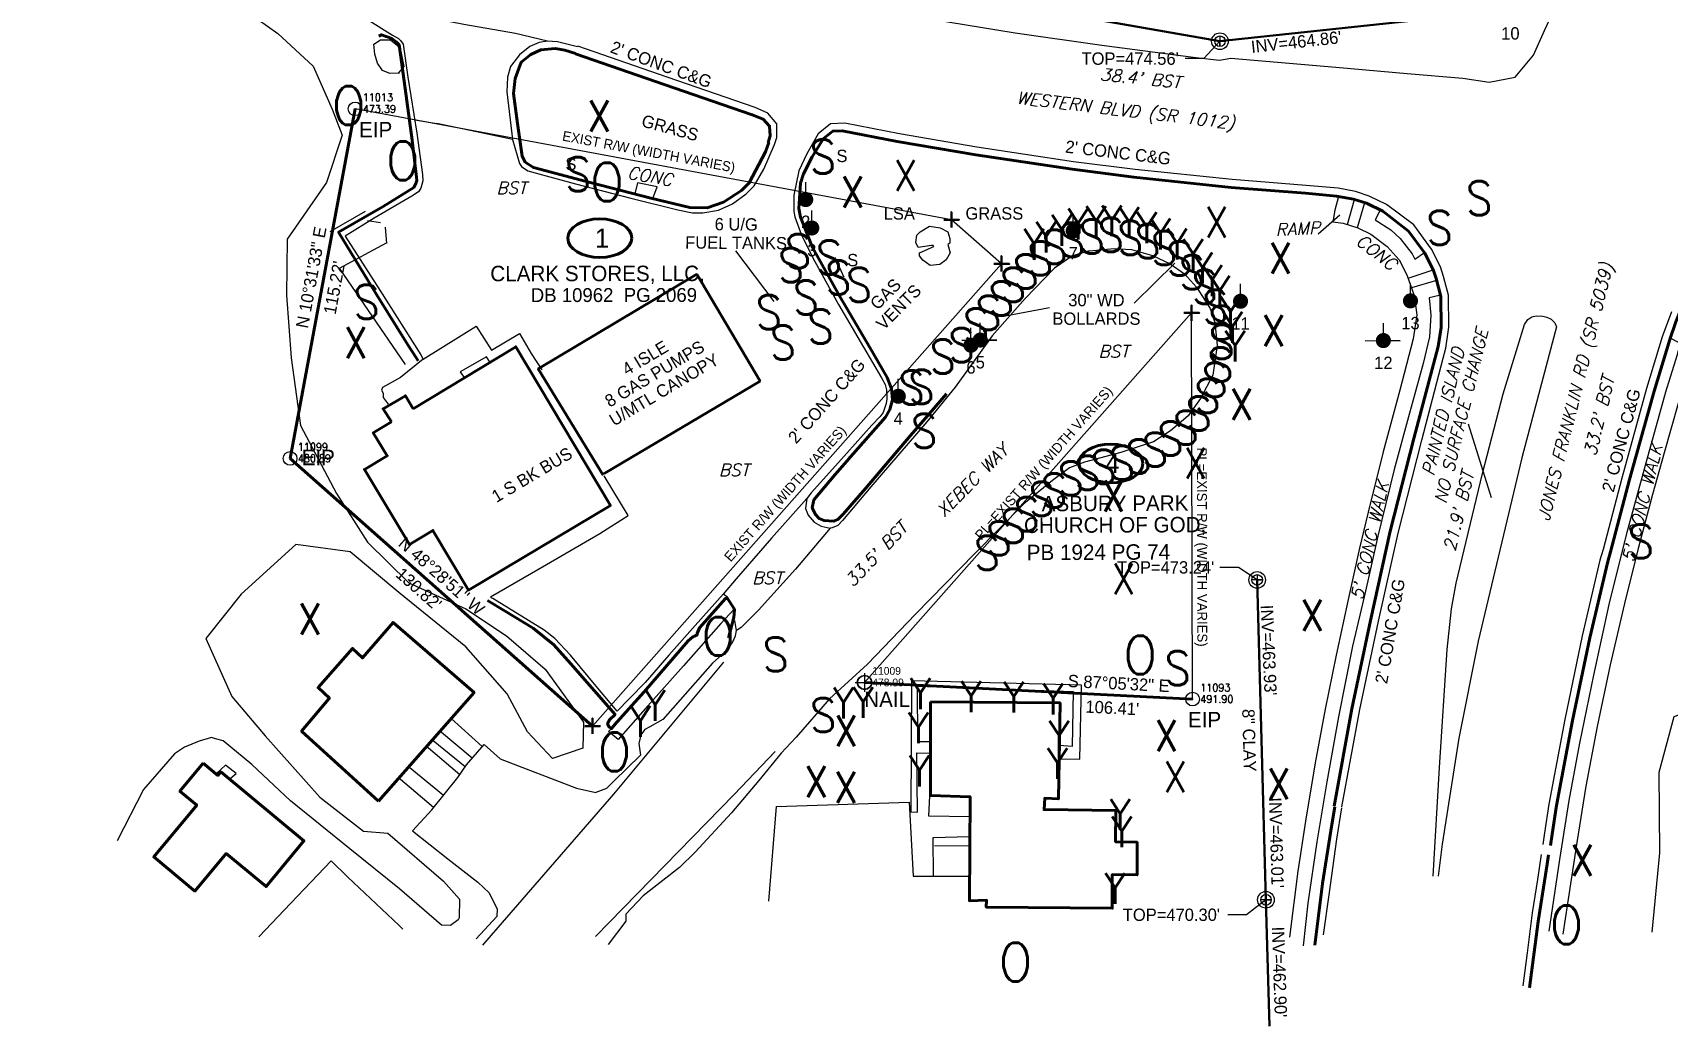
# Model space of a CAD drawing. Extents: x 2081991 to 2084654, y 739892 to 742657.
# Drawn here: x 2082035 to 2082565, y 740525 to 740847 of the extents above; entities that cross this region are included whole.
import ezdxf
from ezdxf.enums import TextEntityAlignment as Align

# ---------------------------------------------------------------- set-up
doc = ezdxf.new("R2010")
doc.units = 0
doc.header["$MEASUREMENT"] = 0
for name, color, linetype, lineweight in [('Cogo Default Point CELL', 7, 'Continuous', 0), ('COGO Default Point Elevation', 7, 'Continuous', 0), ('COGO Default Point Number', 7, 'Continuous', 0), ('Exist Property Corner CELL', 6, 'Continuous', 30), ('Exist Property Deed Book Text', 6, 'Continuous', 40), ('Exist Property Iron Pin CELL', 6, 'Continuous', 13), ('Exist Property Iron Pin Cogo Elevation', 6, 'Continuous', 0), ('Exist Property Iron Pin Cogo Number', 6, 'Continuous', 0), ('Exist Property Iron Pin Text', 6, 'Continuous', 13), ('Exist Property Line', 6, 'Continuous', 40), ('Exist Property Line Text', 6, 'Continuous', 13), ('Exist Property Owner Text', 6, 'Continuous', 40), ('Exist Right of Way Line', 6, 'Continuous', 13), ('Exist Right of Way Line Text', 6, 'Continuous', 13), ('Exist Roads Curbs', 2, 'Continuous', 40), ('Exist Roads EOP', 2, 'Continuous', 13), ('Exist Utilities Power Joint Use Telephone CELL', 1, 'Continuous', 13), ('Exist Utilities Power Joint Use Telephone Text Tag Number', 1, 'Continuous', 13), ('Exist Utilities Power Pole CELL', 1, 'Continuous', 13), ('Exist Utilities Power Pole Text Tag Number', 1, 'Continuous', 13), ('Exist Utilities Sanitary Sewer Manhole CELL', 3, 'Continuous', 13), ('Exist Utilities Sanitary Sewer Manhole Top Elevation', 3, 'Continuous', 13), ('Exist Utilities Sanitary Sewer UG Line', 3, 'Continuous', 30), ('Exist Utilities Sanitary Sewer UG Line Invert Elevation', 3, 'Continuous', 13), ('Exist Utilities Sanitary Sewer UG Line Text', 3, 'Continuous', 13), ('Old_Level_11', 7, 'Continuous', 0), ('Old_Level_23', 7, 'Continuous', 0), ('Old_Level_26', 7, 'Continuous', 0), ('Old_Level_28', 7, 'Continuous', 0), ('Old_Level_3', 7, 'Continuous', 0), ('Old_Level_31', 7, 'Continuous', 0), ('Old_Level_8', 7, 'Continuous', 0), ('Old_Level_9', 7, 'Continuous', 0)]:
    doc.layers.add(name, color=color, linetype=linetype, lineweight=lineweight)
doc.styles.add('Style-ITALICS', font='ITALICS.shx')
doc.styles.add('Style-STANDARD', font='STANDARD.shx')
doc.styles.add('Style-WORKING', font='WORKING.shx')

# ---------------------------------------------------------------- blocks, each defined once
blk = doc.blocks.new('EXIST PROPERTY CORNER')
at = {"layer": 'Exist Property Corner CELL', "flags": 128}
blk.add_lwpolyline([(-0.05, 0), (0.05, 0), (0, 0), (0, 0.05), (0, -0.05)], dxfattribs=at)
at = {"layer": 'Exist Property Corner CELL'}
blk.add_point((0, 0), dxfattribs=at)
blk = doc.blocks.new('EXIST PROPERTY IRON PIN')
at = {"color": 0, "linetype": 'ByBlock', "lineweight": -2}
for radius in [0.0441, 0.00141]:
    blk.add_circle((0, 0), radius, dxfattribs=at)
blk = doc.blocks.new('COGO DEFAULT POINT')
at = {"layer": 'Cogo Default Point CELL', "flags": 128}
for points in [[(-0.06, 0), (0, 0)], [(0, 0.06), (0, 0)], [(0, 0), (0.06, 0)], [(0, 0), (0, -0.06)]]:
    blk.add_lwpolyline(points, dxfattribs=at)
at = {"layer": 'Cogo Default Point CELL'}
blk.add_circle((0, 0), 0.0469, dxfattribs=at)
blk = doc.blocks.new('EXIST PROPERTY IRON PIN_1')
at = {"layer": 'Exist Property Iron Pin CELL'}
for radius in [0.0441, 0.00141]:
    blk.add_circle((0, 0), radius, dxfattribs=at)
blk = doc.blocks.new('EXIST UTILITIES POWER JOINT USE TELEPHONE')
at = {"layer": 'Exist Utilities Power Joint Use Telephone CELL'}
h = blk.add_hatch(color=256, dxfattribs=at)
edge = h.paths.add_edge_path()
edge.add_arc((0.000024, 0.000125), 0.049003, 0, 360)
at = {"layer": 'Exist Utilities Power Joint Use Telephone CELL', "flags": 128}
blk.add_lwpolyline([(-0.11875, 0), (0.108, -0.00075), (0, -0.000393), (0, 0.1125)], dxfattribs=at)
at = {"layer": 'Exist Utilities Power Joint Use Telephone CELL'}
blk.add_point((0, 0), dxfattribs=at)
at = {"layer": 'Exist Utilities Power Joint Use Telephone Text Tag Number', "style": 'Style-WORKING'}
blk.add_attdef('pole number', text='', height=0.08, dxfattribs=at).set_placement((0, -0.144), align=Align.MIDDLE_CENTER)
blk = doc.blocks.new('EXIST UTILITIES POWER POLE')
at = {"layer": 'Exist Utilities Power Pole CELL'}
h = blk.add_hatch(color=256, dxfattribs=at)
edge = h.paths.add_edge_path()
edge.add_arc((0, 0), 0.049, 0, 360)
blk.add_line((0, 0), (0, 0.1125), dxfattribs=at)
blk.add_point((0, 0), dxfattribs=at)
at = {"layer": 'Exist Utilities Power Pole Text Tag Number', "style": 'Style-WORKING'}
blk.add_attdef('pole number', text='', height=0.08, dxfattribs=at).set_placement((0, -0.144), align=Align.MIDDLE_CENTER)
blk = doc.blocks.new('EXIST UTILITIES SANITARY SEWER MANHOLE')
at = {"color": 0, "linetype": 'ByBlock', "lineweight": -2, "flags": 128}
blk.add_lwpolyline([(0, 0.03425), (0, -0.03425), (0, 0), (0.03425, 0), (-0.03425, 0)], dxfattribs=at)
at = {"color": 0, "linetype": 'ByBlock', "lineweight": -2}
for radius in [0.05389, 0.03425]:
    blk.add_circle((0, 0), radius, dxfattribs=at)
blk = doc.blocks.new('Exist Property Owner Number Topo_22')
at = {"layer": 'Exist Property Owner Text', "color": 6}
blk.add_ellipse((0, 0), major_axis=(10.375, 0), ratio=0.6024096386, dxfattribs=at)
at = {"layer": 'Exist Property Owner Text', "color": 6, "style": 'Style-WORKING'}
blk.add_text('1', height=6.25, dxfattribs=at).set_placement((0.738144, 0), align=Align.MIDDLE_CENTER)
blk = doc.blocks.new('Exist Property Owner Number Topo_23')
at = {"layer": 'Exist Property Owner Text', "color": 6}
blk.add_ellipse((0, 0), major_axis=(10.375, 0), ratio=0.6024096386, dxfattribs=at)
at = {"layer": 'Exist Property Owner Text', "color": 6, "style": 'Style-WORKING'}
blk.add_text('4', height=6.25, dxfattribs=at).set_placement((0.467574, 0), align=Align.MIDDLE_CENTER)

msp = doc.modelspace()

# ---------------------------------------------------------------- linework, layer by layer
at = {"layer": 'Exist Property Line', "ltscale": 50}
for p, q in [((2082118.773, 740709.0224), (2082139.821, 740822.3021)), ((2082216.719556, 740622.307802), (2082118.773, 740709.0224)), ((2082304.889, 740636.421), (2082411.162, 740631.0229))]:
    msp.add_line(p, q, dxfattribs=at)
at = {"layer": 'Exist Right of Way Line', "ltscale": 50}
for p, q in [((2082410.850117, 740756.156462), (2082304.889, 740636.421)), ((2082411.162, 740631.0229), (2082410.850117, 740756.156462))]:
    msp.add_line(p, q, dxfattribs=at)
at = {"layer": 'Exist Right of Way Line', "ltscale": 50, "flags": 128}
msp.add_lwpolyline([(2082216.719556, 740622.307802), (2082349.256674, 740772.073995), (2082333.033638, 740786.345774), (2082139.821, 740822.3021)], dxfattribs=at)
at = {"layer": 'Exist Roads Curbs', "ltscale": 50, "flags": 128}
for points in [[(2082273.686355, 740811.438002), (2082274.308343, 740813.575652), (2082274.124899, 740816.715199), (2082272.083363, 740818.947863), (2082268.492429, 740820.40472), (2082239.997003, 740830.166078), (2082211.220347, 740840.103572)], [(2082457.046124, 740596.325145), (2082462.736087, 740627.908702), (2082468.766047, 740656.499682), (2082475.229135, 740685.419456), (2082482.841863, 740715.520692), (2082489.709987, 740741.629539), (2082490.773923, 740745.314242), (2082491.727474, 740751.501449), (2082491.550763, 740761.539763), (2082490.084098, 740767.351334), (2082489.267429, 740769.876911), (2082486.437049, 740775.524881), (2082481.121397, 740782.693094), (2082472.755211, 740789.113937), (2082467.464601, 740791.719587), (2082463.308131, 740793.006903), (2082457.848958, 740794.030801), (2082447.723526, 740794.964559), (2082423.696574, 740796.83841), (2082392.159323, 740800.15792), (2082372.11921, 740802.717255), (2082340.901713, 740807.416628), (2082315.46801, 740811.702547), (2082297.683541, 740815.131697), (2082294.656675, 740815.082366), (2082291.598116, 740812.688422), (2082287.94634, 740806.779998)], [(2082603.441292, 740793.186003), (2082595.898818, 740788.481766), (2082585.698494, 740779.776307), (2082576.061781, 740769.36468), (2082571.384691, 740762.155962), (2082568.980611, 740756.52021), (2082567.769596, 740753.327019), (2082565.834476, 740747.603954), (2082560.690739, 740730.765888), (2082552.701618, 740702.208605), (2082546.53765, 740678.753325), (2082545.698558, 740675.650584), (2082539.876864, 740650.900709), (2082534.254879, 740624.058928), (2082529.104469, 740596.561741), (2082527.650903, 740587.302646), (2082527.098862, 740583.532471)]]:
    msp.add_lwpolyline(points, dxfattribs=at)
at = {"layer": 'Exist Roads EOP', "ltscale": 50, "flags": 128}
for points in [[(2082250.054932, 740883.053957), (2082249.913554, 740877.764081), (2082252.039431, 740870.875698), (2082258.156877, 740863.439364), (2082264.530891, 740862.09033), (2082296.172211, 740856.235914), (2082326.602733, 740851.375946), (2082353.741276, 740846.98021), (2082381.75587, 740842.987755), (2082412.204776, 740838.908816), (2082419.88174, 740838.121851), (2082423.560913, 740838.706889), (2082457.561056, 740835.852769), (2082480.720055, 740833.766739), (2082498.757295, 740832.213606), (2082507.293831, 740830.932428), (2082515.688469, 740832.591078), (2082521.671774, 740839.73082), (2082525.190873, 740847.720029), (2082528.838518, 740855.57683), (2082550.606936, 740905.268268), (2082568.634394, 740938.629791), (2082587.218299, 740969.092568), (2082597.074829, 740984.966403)], [(2082275.710353, 740810.742531), (2082276.429464, 740813.021852), (2082276.46884, 740817.49861), (2082273.604998, 740820.894113), (2082269.414565, 740822.755366), (2082240.890948, 740832.59477), (2082211.995225, 740842.641866)], [(2082459.506412, 740596.130317), (2082465.318109, 740627.619078), (2082471.396424, 740656.297556), (2082477.723672, 740684.778151), (2082485.410538, 740714.931292), (2082492.329095, 740741.482675), (2082493.219426, 740744.764647), (2082494.189974, 740751.568881), (2082494.117335, 740761.962982), (2082492.483882, 740768.010837), (2082491.45676, 740771.092807), (2082488.618295, 740776.870366), (2082482.883006, 740784.677663), (2082474.027821, 740791.351764), (2082468.336261, 740794.050745), (2082463.951845, 740795.536148), (2082458.334036, 740796.585597), (2082447.94775, 740797.494973), (2082423.976083, 740799.372852), (2082392.577312, 740802.691596), (2082372.581195, 740805.164237), (2082341.225561, 740809.928581), (2082316.169199, 740814.184674), (2082298.506906, 740817.668689), (2082293.820317, 740817.407493), (2082289.860955, 740814.181535), (2082286.168188, 740807.733218)], [(2082566.284161, 740756.494546), (2082563.356499, 740748.39799), (2082558.264037, 740731.654974), (2082550.196139, 740702.669277), (2082544.15041, 740679.508254), (2082543.144031, 740676.034133), (2082537.396392, 740651.493896), (2082531.732462, 740624.433448), (2082526.570277, 740596.998127), (2082525.133918, 740587.675269), (2082524.625596, 740583.933137)]]:
    msp.add_lwpolyline(points, dxfattribs=at)
at = {"layer": 'Exist Utilities Sanitary Sewer Manhole Top Elevation', "ltscale": 50, "flags": 128}
for points in [[(2082420.0374, 740844.2207), (2082414.772477, 740838.585711), (2082408.772477, 740838.585711)], [(2082432.0907, 740669.6468), (2082425.995241, 740673.716815), (2082419.995241, 740673.716815)], [(2082434.945, 740565.9848), (2082428.610392, 740561.135306), (2082422.610392, 740561.135306)]]:
    msp.add_lwpolyline(points, dxfattribs=at)
at = {"layer": 'Exist Utilities Sanitary Sewer UG Line', "ltscale": 50, "flags": 128}
for points in [[(2082035.3782, 740911.5738), (2082420.0374, 740844.2207), (2082531.6725, 740856.144), (2082725.7284, 741044.1176), (2082929.3546, 741239.704), (2083058.6699, 741241.2664)], [(2082432.0907, 740669.6468), (2082434.945, 740565.9848)], [(2082434.945, 740565.9848), (2082436.048701, 740524.987473)]]:
    msp.add_lwpolyline(points, dxfattribs=at)
at = {"layer": 'Old_Level_11', "color": 3, "linetype": 'Continuous', "lineweight": 13, "ltscale": 49.9999, "flags": 128}
for points in [[(2082101.391109, 740856.27955), (2082114.749582, 740846.717069), (2082126.251809, 740836.16384), (2082132.415297, 740822.210868), (2082135.60679, 740813.825635), (2082130.58555, 740798.488665), (2082117.826076, 740780.122202), (2082117.660576, 740761.873988), (2082119.142573, 740741.570029), (2082122.186067, 740719.715073), (2082133.777794, 740697.653367), (2082143.825524, 740681.921398), (2082157.280247, 740668.741675), (2082175.74996, 740660.256442), (2082188.870184, 740651.483959), (2082201.391159, 740640.740981), (2082213.866634, 740623.553265), (2082213.583884, 740615.147782), (2082203.827654, 740611.775039), (2082195.70517, 740620.463271), (2082189.152183, 740632.740997), (2082175.71571, 740647.948216), (2082154.035254, 740665.542431), (2082138.191035, 740678.730905), (2082120.60857, 740681.0859), (2082102.936606, 740665.050182), (2082091.518129, 740650.701211), (2082099.910612, 740631.884498), (2082110.74734, 740619.141774), (2082128.364055, 740599.195314), (2082142.553527, 740588.207836)], [(2082154.186503, 740833.831095), (2082151.112009, 740833.749095), (2082148.731764, 740834.771843), (2082147.041518, 740837.079588), (2082146.202769, 740840.025582), (2082145.86377, 740843.238076), (2082148.105015, 740844.709573), (2082151.256009, 740844.648573), (2082153.584004, 740842.864576), (2082154.612752, 740840.93733), (2082155.575751, 740836.04009), (2082153.783504, 740833.820595)], [(2082332.590146, 740775.674461), (2082331.312899, 740773.341715), (2082329.288403, 740771.894218), (2082326.185159, 740771.521969), (2082323.750164, 740773.248966), (2082322.716916, 740774.669463), (2082322.728416, 740775.592711), (2082327.287407, 740777.704957), (2082327.099407, 740777.971456), (2082326.628158, 740777.995206), (2082322.211417, 740777.334458), (2082321.516169, 740778.981204), (2082321.815168, 740781.341949), (2082322.945166, 740782.403697), (2082325.95266, 740784.329944), (2082329.370153, 740783.769445), (2082331.902648, 740782.461197), (2082332.467397, 740780.286452), (2082332.524897, 740778.803705), (2082331.923148, 740778.298956)], [(2082331.923148, 740778.298956), (2082332.590146, 740775.674461)], [(2082560.081192, 740555.499151), (2082562.510187, 740581.1921), (2082562.320937, 740607.322048), (2082567.198427, 740625.333762), (2082584.264393, 740631.507749), (2082597.030618, 740627.865756), (2082599.709112, 740617.005278), (2082589.588632, 740591.976328), (2082591.679128, 740573.281366), (2082587.953386, 740555.517651), (2082583.505645, 740532.232448)], [(2082142.553527, 740588.207836), (2082150.471511, 740587.630587), (2082168.515225, 740572.039368), (2082173.628964, 740566.23913), (2082173.573715, 740560.156392), (2082173.193215, 740559.494643), (2082170.70922, 740557.618397), (2082167.810726, 740557.722397), (2082154.175503, 740569.521623), (2082138.084035, 740582.486347), (2082118.883824, 740598.010816), (2082106.405349, 740609.877292), (2082097.116867, 740617.484777), (2082094.636872, 740618.179026), (2082093.323125, 740618.578275), (2082089.301633, 740617.349027), (2082084.609392, 740615.486531), (2082081.302149, 740613.262786), (2082071.291669, 740601.774809), (2082062.796436, 740585.042342)]]:
    msp.add_lwpolyline(points, dxfattribs=at)
at = {"layer": 'Old_Level_23', "color": 2, "linetype": 'Continuous', "lineweight": 13, "flags": 128}
for points in [[(2082458.829644, 740787.824937), (2082451.851158, 740781.714199)], [(2082508.066708, 740696.280609), (2082500.530486, 740720.093709)]]:
    msp.add_lwpolyline(points, dxfattribs=at)
at = {"layer": 'Old_Level_28', "color": 30, "linetype": 'Continuous', "lineweight": 13, "ltscale": 49.9999, "flags": 128}
for points in [[(2082275.64551, 740759.910242), (2082263.210392, 740776.247904)], [(2082405.47089, 740772.25281), (2082392.251598, 740759.354041)], [(2082349.315228, 740754.999505), (2082364.851445, 740757.888792)]]:
    msp.add_lwpolyline(points, dxfattribs=at)
at = {"layer": 'Old_Level_3', "color": 2, "linetype": 'Continuous', "lineweight": 13, "ltscale": 49.9999}
msp.add_line((2082159.141493, 740818.708125), (2082166.358729, 740817.508377), dxfattribs=at)
at = {"layer": 'Old_Level_3', "color": 2, "linetype": 'Continuous', "lineweight": 13, "ltscale": 49.9999, "flags": 128}
for points in [[(2082135.316041, 740857.024298), (2082143.885274, 740851.27981), (2082151.947008, 740846.22782), (2082153.948754, 740845.140822), (2082154.491753, 740844.467573), (2082155.427251, 740843.316076), (2082156.889498, 740832.586097), (2082159.834242, 740814.438633), (2082161.639988, 740801.00291), (2082161.802488, 740798.980164), (2082161.160739, 740796.574169), (2082160.358991, 740795.412421), (2082158.189245, 740793.979174), (2082146.05202, 740786.904938), (2082136.634788, 740781.0072), (2082147.832516, 740763.550485), (2082161.168239, 740742.603027), (2082161.856488, 740741.22778), (2082179.111203, 740751.859008), (2082184.042194, 740744.081024), (2082193.093175, 740749.462013), (2082196.883918, 740743.047526), (2082200.319661, 740737.727287)], [(2082202.206407, 740844.254074), (2082191.789178, 740846.673569), (2082175.094211, 740849.685813), (2082158.465495, 740852.917056), (2082143.134025, 740855.694051), (2082135.316041, 740857.024298)], [(2082202.206407, 740844.254074), (2082199.431663, 740843.782075), (2082196.462169, 740842.472327), (2082193.076676, 740839.793833), (2082190.171931, 740836.04234), (2082189.233183, 740832.560597), (2082189.015684, 740827.812857), (2082190.83868, 740812.368637), (2082193.090175, 740804.627903), (2082193.749674, 740803.649905), (2082195.77992, 740802.165658), (2082211.292639, 740798.017916), (2082229.171103, 740793.390175), (2082244.383823, 740789.632433), (2082249.170063, 740788.655935), (2082252.466057, 740788.580685), (2082257.546547, 740789.458183), (2082262.124537, 740791.534679), (2082266.490529, 740794.782173), (2082269.155023, 740797.350667), (2082272.232767, 740802.753907), (2082275.682888, 740810.754375)], [(2082211.930774, 740842.385587), (2082205.452401, 740844.014824), (2082202.206407, 740844.254074)], [(2082190.83868, 740812.368637), (2082182.701696, 740814.124634), (2082166.358729, 740817.508377)], [(2082286.244703, 740807.696045), (2082283.577245, 740802.205408), (2082281.940248, 740794.361173), (2082281.936998, 740789.039934), (2082282.253997, 740787.328938), (2082284.495493, 740781.32545), (2082288.776984, 740772.788217), (2082296.494219, 740758.930744), (2082304.592202, 740745.047272), (2082310.430691, 740735.139542), (2082311.573689, 740732.998296), (2082312.035688, 740731.27305), (2082312.112937, 740728.379305), (2082311.857688, 740726.843058)], [(2082458.409125, 740793.925739), (2082457.286397, 740789.492683), (2082456.609398, 740785.692191), (2082459.969892, 740785.238692), (2082464.696632, 740783.771695), (2082468.952374, 740781.640949), (2082474.198613, 740777.653957), (2082478.059856, 740773.340715), (2082480.59585, 740768.503475), (2082482.963596, 740761.833489), (2082483.819844, 740755.503501), (2082482.651596, 740747.726017), (2082478.332605, 740731.15905), (2082472.965616, 740711.14334), (2082468.019376, 740691.627629), (2082465.272131, 740679.934902), (2082461.816888, 740664.241434), (2082457.670146, 740645.289972), (2082454.117903, 740627.802257), (2082450.88916, 740610.395541), (2082447.737166, 740591.470329), (2082445.236421, 740575.277612), (2082442.584926, 740553.868154)], [(2082461.361639, 740784.806943), (2082463.607122, 740792.950825)], [(2082466.880356, 740791.900536), (2082464.488133, 740783.780195)], [(2082471.958474, 740789.506334), (2082470.366871, 740786.29369), (2082475.410611, 740783.115946), (2082478.417105, 740780.318202), (2082482.297847, 740775.281462), (2082483.212095, 740773.568465), (2082486.34037, 740775.717801)], [(2082603.441292, 740793.186003), (2082607.851596, 740786.11844), (2082603.257105, 740783.299196), (2082597.823116, 740779.389953), (2082590.157631, 740772.271968), (2082583.156395, 740764.682983), (2082579.559653, 740759.736743), (2082576.651408, 740752.727257), (2082573.565165, 740744.247024), (2082568.527925, 740726.792059), (2082563.958934, 740710.779591), (2082560.172191, 740697.339617), (2082555.551451, 740679.877902), (2082551.123709, 740661.968438), (2082546.420219, 740642.169728), (2082542.247727, 740622.149518), (2082538.600984, 740602.777057), (2082535.68424, 740584.527843), (2082532.589746, 740564.808133), (2082531.100749, 740554.795903)], [(2082377.732056, 740776.24321), (2082385.69229, 740777.052458), (2082391.349029, 740776.678209), (2082398.222515, 740774.797963), (2082403.870754, 740772.034468), (2082408.552745, 740768.846974), (2082412.485487, 740764.571733), (2082416.906978, 740757.576747), (2082418.402725, 740753.055506), (2082419.123973, 740745.690271), (2082417.770476, 740736.02554), (2082413.719984, 740728.406555), (2082409.704742, 740722.870066), (2082403.990004, 740717.939576), (2082398.510515, 740714.373083), (2082387.888286, 740710.90459), (2082376.116559, 740707.785847), (2082371.243319, 740705.9186), (2082365.74008, 740701.880608), (2082356.494849, 740694.286124), (2082340.579131, 740678.224906), (2082321.427919, 740658.602195), (2082305.8622, 740642.314728), (2082293.562225, 740631.164), (2082282.726246, 740618.731025), (2082277.887506, 740613.534285), (2082270.64852, 740604.672053), (2082261.735038, 740594.136324), (2082249.966062, 740581.388849), (2082244.903572, 740576.439609), (2082233.167095, 740567.240628), (2082227.588356, 740561.28214), (2082227.539107, 740559.054644), (2082221.822868, 740551.463659)], [(2082377.732056, 740776.24321), (2082372.218817, 740774.630213), (2082366.441829, 740770.675721), (2082356.947348, 740760.88449), (2082346.249119, 740748.708515), (2082334.257893, 740732.082048), (2082325.054162, 740720.88707), (2082306.971948, 740699.863112), (2082297.744466, 740688.884634)], [(2082480.97785, 740767.427227), (2082489.114798, 740770.181482)], [(2082490.243497, 740766.719725), (2082482.094097, 740764.282734)], [(2082487.851836, 740761.09499), (2082488.401085, 740755.426501), (2082487.898836, 740748.463015), (2082485.83109, 740739.793033), (2082481.150849, 740722.528567), (2082476.520359, 740705.428351), (2082471.196369, 740683.784895), (2082467.234877, 740666.03268), (2082462.968886, 740648.163966), (2082458.473645, 740625.312012), (2082454.636902, 740604.233054), (2082451.463659, 740584.746343), (2082448.500165, 740564.867132), (2082446.950418, 740551.01616)], [(2082491.459765, 740761.900335), (2082489.255833, 740761.385739), (2082487.852336, 740761.08874)], [(2082489.104833, 740573.626115), (2082491.152079, 740608.883294), (2082493.643574, 740647.097468), (2082495.006822, 740660.303692), (2082496.590568, 740668.606425), (2082505.101301, 740704.100104), (2082511.766288, 740729.992802), (2082518.702774, 740752.399757), (2082519.779022, 740753.992754), (2082521.04202, 740754.867002), (2082522.463267, 740755.268752), (2082524.628512, 740755.158752), (2082525.90126, 740754.837252), (2082527.328007, 740754.116254), (2082528.545505, 740752.975006), (2082529.088503, 740751.634509), (2082528.682754, 740750.050762), (2082517.793526, 740709.199094), (2082503.686304, 740649.799213), (2082497.485317, 740618.317026), (2082492.084077, 740584.065344), (2082490.75358, 740573.617865)], [(2082526.674008, 740555.8724), (2082530.200751, 740579.078854), (2082533.185995, 740598.144316), (2082536.654488, 740616.733779), (2082541.152479, 740638.807735), (2082546.171469, 740661.709939), (2082552.008708, 740685.140642), (2082558.203195, 740708.074346), (2082564.480933, 740730.593801), (2082568.149425, 740742.365277), (2082569.173923, 740746.03052), (2082569.018924, 740746.406519), (2082565.951011, 740747.948601)], [(2082311.857688, 740726.843058), (2082310.92919, 740723.895314), (2082309.896692, 740722.564817), (2082307.272697, 740719.834323)], [(2082307.272697, 740719.834323), (2082296.484219, 740707.655847), (2082287.586986, 740697.862616), (2082286.188239, 740696.01537), (2082285.78474, 740692.819377), (2082286.584988, 740690.632631), (2082288.527735, 740688.367635), (2082290.82448, 740687.071388), (2082293.756724, 740686.389389)], [(2082228.641854, 740631.13625), (2082224.785612, 740627.106008), (2082218.488625, 740634.521993), (2082209.568143, 740645.306722), (2082204.592652, 740650.676211), (2082201.08166, 740653.387955), (2082184.448443, 740663.587185), (2082184.100943, 740663.722935), (2082183.727194, 740664.165434), (2082201.836408, 740674.656413), (2082219.124873, 740684.709393), (2082228.327855, 740690.492631), (2082220.563371, 740703.407605)], [(2082286.188239, 740696.01537), (2082274.729012, 740683.203896), (2082263.262535, 740669.975672), (2082259.123293, 740665.014932)], [(2082297.744466, 740688.884634), (2082296.247969, 740687.306388), (2082294.441973, 740686.479889), (2082293.756724, 740686.389389)], [(2082293.756724, 740686.389389), (2082282.506747, 740673.185166), (2082270.481271, 740659.887692), (2082264.966782, 740654.238704), (2082263.417785, 740653.274456)], [(2082260.461291, 740664.013184), (2082259.123293, 740665.014932), (2082250.054812, 740654.855202), (2082241.531079, 740645.307222), (2082233.823344, 740636.378239), (2082228.641854, 740631.13625)], [(2082262.651786, 740660.155442), (2082258.326795, 740655.509951), (2082246.275069, 740641.831729), (2082234.730092, 740628.837004), (2082225.066862, 740617.901276), (2082221.919868, 740620.532271), (2082222.926366, 740621.482019)], [(2082255.59255, 740642.657727), (2082260.61404, 740647.100468), (2082262.195787, 740649.549713), (2082263.030286, 740651.508709), (2082263.417785, 740653.274456)], [(2082263.417785, 740653.274456), (2082262.862786, 740656.536199)], [(2082181.202199, 740551.27566), (2082223.667114, 740600.168562), (2082259.297793, 740643.041476)], [(2082255.59255, 740642.657727), (2082239.552833, 740624.440763), (2082235.362841, 740622.066768), (2082233.704344, 740621.13577), (2082232.410347, 740619.436023), (2082231.797348, 740616.632529), (2082232.350597, 740612.846536), (2082223.614614, 740604.469303), (2082221.235619, 740602.053058), (2082217.868626, 740600.714561)], [(2082158.399495, 740588.325586), (2082164.732232, 740595.190822), (2082168.638224, 740600.073062), (2082173.124715, 740605.586051), (2082175.89371, 740609.677793), (2082181.598198, 740616.345279), (2082186.880438, 740611.689789), (2082211.566639, 740602.211808), (2082217.868626, 740600.714561)], [(2082217.769126, 740554.145904), (2082262.645286, 740600.141812), (2082275.91476, 740614.055034)], [(2082273.915514, 740565.561631), (2082276.357009, 740596.21407), (2082319.394923, 740597.631567), (2082320.68517, 740573.648615), (2082338.964384, 740573.682865)], [(2082459.436311, 740595.795035), (2082457.810396, 740585.657341), (2082455.341151, 740567.601127), (2082453.515155, 740554.611653)], [(2082158.399495, 740588.325586), (2082169.898972, 740579.238354), (2082179.601452, 740571.714119), (2082183.224695, 740568.190876), (2082184.527193, 740565.492631), (2082185.82244, 740563.065636)], [(2082132.069298, 740578.634105), (2082119.041824, 740564.893882), (2082108.596594, 740553.981404)], [(2082155.334751, 740556.434399), (2082154.055504, 740557.717897), (2082137.496787, 740573.276616), (2082132.069298, 740578.634105)], [(2082524.112263, 740580.675601), (2082522.899266, 740572.567867), (2082521.196269, 740561.753639), (2082519.532023, 740548.804665), (2082518.207525, 740538.054686)], [(2082185.82244, 740563.065636), (2082185.70669, 740560.619141), (2082179.103453, 740553.362905)]]:
    msp.add_lwpolyline(points, dxfattribs=at)
at = {"layer": 'Old_Level_3', "color": 2, "linetype": 'Continuous', "lineweight": 40, "ltscale": 49.9999, "flags": 128}
for points in [[(2082147.523267, 740845.83832), (2082148.379765, 740846.29557), (2082151.704758, 740845.135322), (2082153.144755, 740844.069574), (2082154.094753, 740843.063326), (2082155.7475, 740831.2886), (2082158.283245, 740812.189388), (2082159.762742, 740800.138662), (2082159.881992, 740799.055914), (2082159.527743, 740798.087166), (2082158.837994, 740796.801919), (2082148.956764, 740790.656431), (2082134.483043, 740782.289198), (2082146.819018, 740762.183988), (2082156.902748, 740745.783521), (2082159.523993, 740741.817029), (2082160.297991, 740740.625031)], [(2082211.271662, 740840.272354), (2082207.749896, 740841.343079), (2082204.605902, 740841.820329), (2082200.017912, 740841.481079), (2082196.765168, 740839.928332), (2082193.646174, 740837.438087), (2082191.741428, 740832.156848), (2082191.202929, 740827.237608), (2082192.490927, 740817.607127), (2082193.915174, 740806.948398), (2082194.924672, 740805.056902), (2082197.633416, 740803.246656), (2082213.089135, 740799.205914), (2082235.63234, 740793.399175), (2082248.329315, 740790.316682), (2082253.869554, 740790.246932), (2082259.214043, 740792.090678), (2082264.979032, 740795.809671), (2082267.536527, 740798.321166), (2082272.790266, 740808.325146), (2082273.873765, 740811.371342)], [(2082287.957216, 740806.774525), (2082285.160241, 740801.21591), (2082284.118743, 740798.183666), (2082283.611994, 740790.025682), (2082284.122243, 740787.179438), (2082288.040236, 740777.347457), (2082296.895468, 740761.529489), (2082306.586448, 740744.919272), (2082312.182187, 740735.294792), (2082313.620684, 740731.568549), (2082313.969184, 740727.994306), (2082313.092185, 740724.912312), (2082311.712688, 740722.341567), (2082299.625212, 740708.644595)], [(2082331.419649, 740729.925052), (2082319.741422, 740716.492329), (2082305.158951, 740699.307864), (2082297.979216, 740690.93588), (2082296.268719, 740689.243384), (2082294.836222, 740688.662385), (2082291.754478, 740688.851634), (2082290.159731, 740689.605633), (2082288.950484, 740690.84038), (2082287.952736, 740692.967626), (2082288.444485, 740695.568871), (2082295.319471, 740703.824105), (2082299.938712, 740708.999844)], [(2082260.85779, 740650.85346), (2082262.528787, 740657.431697), (2082262.732536, 740659.970942), (2082262.520787, 740660.453941), (2082260.499291, 740663.639935), (2082259.847042, 740663.658685), (2082251.394809, 740654.148954), (2082250.66731, 740652.247208), (2082250.67681, 740651.885458), (2082249.748812, 740651.390209), (2082249.301563, 740651.19721), (2082247.707566, 740649.887962), (2082233.505345, 740633.365245), (2082224.646112, 740623.500765), (2082222.926366, 740621.482019), (2082222.338367, 740621.810269), (2082222.002618, 740622.181518), (2082221.812118, 740622.538267), (2082221.619368, 740622.985766), (2082222.270867, 740624.342263), (2082224.071864, 740626.03726), (2082209.752392, 740642.469977), (2082204.267403, 740648.622465), (2082197.571167, 740654.036704), (2082188.428685, 740659.566693), (2082182.692446, 740662.925186)], [(2082457.214512, 740596.152176), (2082456.235649, 740590.411831), (2082453.288405, 740571.27487), (2082450.76266, 740551.26266)], [(2082526.50026, 740580.563049), (2082526.04376, 740577.502107), (2082523.172265, 740558.910394), (2082520.304271, 740537.477187)]]:
    msp.add_lwpolyline(points, dxfattribs=at)
at = {"layer": 'Old_Level_8', "color": 30, "linetype": 'Continuous', "lineweight": 13, "ltscale": 49.9999}
for p, q in [((2082231.296849, 740798.345665), (2082230.482101, 740794.725673)), ((2082177.781706, 740611.884538), (2082167.138227, 740620.716021)), ((2082181.0552, 740615.710781), (2082170.93972, 740624.763013)), ((2082173.747714, 740606.506549), (2082162.889486, 740615.788531)), ((2082165.120981, 740617.621777), (2082175.527961, 740609.137294)), ((2082168.451475, 740599.839562), (2082156.984998, 740609.151794)), ((2082165.272231, 740595.86557), (2082153.821004, 740605.628801))]:
    msp.add_line(p, q, dxfattribs=at)
at = {"layer": 'Old_Level_8', "color": 30, "linetype": 'Continuous', "lineweight": 13}
for p, q in [((2082148.112015, 740785.326692), (2082143.840024, 740786.02744)), ((2082150.134511, 740778.702205), (2082149.704512, 740783.975694)), ((2082298.292715, 740767.688227), (2082295.334971, 740774.088964)), ((2082327.588156, 740583.569845), (2082339.084883, 740583.423345))]:
    msp.add_line(p, q, dxfattribs=at)
at = {"layer": 'Old_Level_8', "color": 30, "linetype": 'Continuous', "lineweight": 13, "ltscale": 49.9999, "flags": 128}
for points in [[(2082236.344589, 740793.226176), (2082237.688586, 740797.024418), (2082231.296849, 740798.345665)], [(2082143.089525, 740789.066184), (2082131.663798, 740782.463447)], [(2082156.210749, 740739.480533), (2082134.818542, 740770.710721), (2082150.058262, 740778.844954)], [(2082183.546945, 740740.151782), (2082182.359447, 740741.995778), (2082173.874714, 740737.100288), (2082175.231711, 740735.073292)], [(2082161.856488, 740741.22778), (2082154.575253, 740735.283292), (2082148.688514, 740732.049548), (2082148.351015, 740731.1358), (2082148.884264, 740730.136302), (2082148.956264, 740728.799055), (2082150.499011, 740726.595809)], [(2082368.200575, 740611.708539), (2082374.611812, 740611.553289), (2082375.132561, 740635.494241), (2082320.073422, 740636.923738), (2082319.863172, 740594.530073), (2082322.057418, 740594.371323), (2082321.870418, 740613.623785), (2082326.344409, 740613.489535)], [(2082326.371909, 740617.218778), (2082322.138167, 740617.160278), (2082322.072918, 740635.239492), (2082372.524817, 740633.506245), (2082372.166567, 740615.705281), (2082367.961326, 740615.93728)], [(2082099.361113, 740605.251802), (2082101.270609, 740606.953298), (2082097.833366, 740609.612793), (2082095.058122, 740607.030298)], [(2082339.020884, 740592.832327), (2082325.76541, 740593.094576), (2082326.02516, 740599.653313)], [(2082338.890384, 740586.369339), (2082327.032908, 740586.07084), (2082327.072658, 740573.710115)]]:
    msp.add_lwpolyline(points, dxfattribs=at)
at = {"layer": 'Old_Level_8', "color": 30, "linetype": 'Continuous', "lineweight": 30, "flags": 128}
msp.add_lwpolyline([(2082220.218121, 740703.637855), (2082199.103163, 740738.042786), (2082250.520561, 740768.696475), (2082271.02627, 740734.058044), (2082220.74612, 740704.194854), (2082219.884872, 740703.918604)], dxfattribs=at)
at = {"layer": 'Old_Level_8', "color": 30, "linetype": 'Continuous', "lineweight": 40, "flags": 128}
for points in [[(2082158.595994, 740725.094812), (2082191.890178, 740745.198772), (2082222.543867, 740693.781375), (2082176.522209, 740666.365679), (2082165.069732, 740685.690141), (2082157.406997, 740681.1084), (2082142.866026, 740705.478101), (2082150.274011, 740709.909342), (2082145.74052, 740717.332078), (2082151.656258, 740720.90432)], [(2082158.619244, 740725.102812), (2082156.109749, 740729.315304), (2082148.909764, 740725.105562), (2082151.675758, 740720.87782)]]:
    msp.add_lwpolyline(points, dxfattribs=at)
for points in [[(2082147.364517, 740597.963816), (2082122.507817, 740620.649521), (2082131.314299, 740631.12825), (2082131.490549, 740631.314), (2082127.815056, 740634.763493), (2082139.024534, 740647.441717), (2082142.219027, 740644.377473), (2082152.120007, 740655.8987), (2082178.390705, 740633.142246), (2082147.364517, 740597.963816)], [(2082326.262909, 740630.138502), (2082368.261575, 740629.809003), (2082367.714576, 740598.700315), (2082363.292835, 740598.908314), (2082363.065586, 740595.210072), (2082386.311289, 740594.960572), (2082386.219289, 740584.822593), (2082393.211275, 740584.610593), (2082393.167025, 740574.039614), (2082385.128041, 740574.151364), (2082385.164791, 740563.256636), (2082344.322873, 740563.653135), (2082344.445873, 740565.828131), (2082338.839134, 740565.678881), (2082339.099883, 740599.386313), (2082326.239409, 740599.767563), (2082326.262909, 740630.138502)], [(2082090.61288, 740610.253042), (2082095.387871, 740606.2898), (2082096.329369, 740607.423797), (2082123.273065, 740585.052342), (2082110.99484, 740570.264372), (2082098.087365, 740580.9811), (2082087.961636, 740568.785625), (2082074.600912, 740579.878602), (2082088.532135, 740596.657319), (2082083.081896, 740601.18256), (2082090.61288, 740610.253042)]]:
    msp.add_lwpolyline(points, close=True, dxfattribs=at)

# ---------------------------------------------------------------- block references
at = {"layer": 'Cogo Default Point CELL', "xscale": 50, "yscale": 50, "zscale": 50}
msp.add_blockref('COGO DEFAULT POINT', (2082304.889, 740636.421), dxfattribs=at)
at = {"layer": 'Exist Property Corner CELL', "xscale": 50, "yscale": 50, "zscale": 50}
for p in [(2082333.033638, 740786.345774), (2082349.256674, 740772.073995), (2082410.850117, 740756.156462), (2082216.719556, 740622.307802)]:
    msp.add_blockref('EXIST PROPERTY CORNER', p, dxfattribs=at)
at = {"layer": 'Exist Property Iron Pin CELL', "xscale": 50, "yscale": 50, "zscale": 50}
for name, p in [('EXIST PROPERTY IRON PIN_1', (2082139.821, 740822.3021)), ('EXIST PROPERTY IRON PIN_1', (2082118.773, 740709.0224)), ('EXIST PROPERTY IRON PIN', (2082304.889, 740636.421)), ('EXIST PROPERTY IRON PIN_1', (2082411.162, 740631.0229))]:
    msp.add_blockref(name, p, dxfattribs=at)
at = {"layer": 'Exist Property Owner Text', "color": 6}
for name, p, rotation in [('Exist Property Owner Number Topo_22', (2082219.100374, 740780.402654), 0.097647), ('Exist Property Owner Number Topo_23', (2082384.699602, 740707.3969), 359.949086)]:
    msp.add_blockref(name, p, dxfattribs=dict(at, rotation=rotation))
at = {"layer": 'Exist Utilities Power Joint Use Telephone CELL', "xscale": 50, "yscale": 50}
for p, values in [((2082342.3864, 740747.3784), {'pole number': '5'}), ((2082472.9851, 740747.2047), {'pole number': '12'})]:
    msp.add_blockref('EXIST UTILITIES POWER JOINT USE TELEPHONE', p, dxfattribs=at).add_auto_attribs(values)
at = {"layer": 'Exist Utilities Power Pole CELL', "xscale": 50, "yscale": 50}
for p, values in [((2082514.1387, 740853.9574), {'pole number': '10'}), ((2082285.8311, 740792.9136), {'pole number': '2'}), ((2082287.8055, 740783.6944), {'pole number': '3'}), ((2082372.5096, 740782.7808), {'pole number': '7'}), ((2082426.7044, 740759.955), {'pole number': '11'}), ((2082481.7633, 740760.0708), {'pole number': '13'}), ((2082339.3685, 740745.7084), {'pole number': '6'}), ((2082315.828, 740729.1565), {'pole number': '4'})]:
    msp.add_blockref('EXIST UTILITIES POWER POLE', p, dxfattribs=at).add_auto_attribs(values)
at = {"layer": 'Exist Utilities Sanitary Sewer Manhole CELL', "xscale": 50, "yscale": 50, "zscale": 50}
for p in [(2082420.0374, 740844.2207), (2082432.0907, 740669.6468), (2082434.945, 740565.9848)]:
    msp.add_blockref('EXIST UTILITIES SANITARY SEWER MANHOLE', p, dxfattribs=at)

# ---------------------------------------------------------------- texts
at = {"layer": 'COGO Default Point Elevation', "style": 'Style-WORKING'}
msp.add_text('478.09', height=2.5, dxfattribs=at).set_placement((2082307.389, 740636.421), align=Align.MIDDLE_LEFT)
at = {"layer": 'COGO Default Point Number', "style": 'Style-WORKING'}
msp.add_text('11009', height=2.5, dxfattribs=at).set_placement((2082307.389, 740640.171), align=Align.MIDDLE_LEFT)
at = {"layer": 'Exist Property Deed Book Text', "style": 'Style-WORKING'}
msp.add_text('DB 10962  PG 2069', height=4.5, rotation=0.056631, dxfattribs=at).set_placement((2082223.692112, 740759.714944), align=Align.CENTER)
at = {"layer": 'Exist Property Iron Pin Cogo Elevation', "style": 'Style-STANDARD'}
for s, p in [('473.39', (2082142.321, 740822.3021)), ('480.89', (2082121.273, 740709.0224)), ('491.90', (2082413.662, 740631.0229))]:
    msp.add_text(s, height=2.5, dxfattribs=at).set_placement(p, align=Align.MIDDLE_LEFT)
at = {"layer": 'Exist Property Iron Pin Cogo Number', "style": 'Style-STANDARD'}
for s, p in [('11013', (2082142.321, 740826.0521)), ('11099', (2082121.273, 740712.7724)), ('11093', (2082413.662, 740634.7729))]:
    msp.add_text(s, height=2.5, dxfattribs=at).set_placement(p, align=Align.MIDDLE_LEFT)
at = {"layer": 'Exist Property Iron Pin Text', "style": 'Style-WORKING'}
for s, p in [('EIP', (2082146.493541, 740815.581426)), ('EIP', (2082127.899978, 740709.332494)), ('NAIL', (2082312.21967, 740630.918569)), ('EIP', (2082415.048783, 740624.388687))]:
    msp.add_text(s, height=5, dxfattribs=at).set_placement(p, align=Align.MIDDLE_CENTER)
at = {"layer": 'Exist Property Line Text', "style": 'Style-WORKING'}
for s, rotation, p in [('N 10%%D31\'33" E', 79.47416, (2082125.607326, 740767.700875)), ("115.22'", 79.47416, (2082133.122509, 740764.354685)), ('N 48%%D28\'51" W', 318.48071, (2082167.848036, 740670.917373)), ("130.82'", 318.48071, (2082160.484469, 740666.751805)), ('S 87%%D05\'32" E', 357.09218, (2082387.233175, 740636.112011)), ("106.41'", 357.09218, (2082385.163081, 740628.206847))]:
    msp.add_text(s, height=4, rotation=rotation, dxfattribs=at).set_placement(p, align=Align.MIDDLE_CENTER)
at = {"layer": 'Exist Property Owner Text', "style": 'Style-WORKING'}
msp.add_text('CLARK STORES, LLC,  ', height=5, rotation=0.056631, dxfattribs=at).set_placement((2082220.242777, 740766.461538), align=Align.CENTER)
at = {"layer": 'Exist Property Owner Text', "char_height": 5, "attachment_point": 8, "rotation": 0.25617028, "line_spacing_factor": 0.84, "style": 'Style-WORKING'}
for s, insert in [('ASBURY PARK\\PCHURCH OF GOD,  ', (2082386.093059, 740684.049879)), ('PB 1924 PG 74\\P\\P', (2082380.711226, 740669.068894))]:
    msp.add_mtext(s, dxfattribs=dict(at, insert=insert))
at = {"layer": 'Exist Right of Way Line Text', "style": 'Style-WORKING'}
for s, rotation, p in [('EXIST R/W (WIDTH VARIES)', 349.458011, (2082234.991505, 740808.430985)), ('PL=EXIST R/W (WIDTH VARIES)', 48.492451, (2082362.927758, 740707.547664)), ('EXIST R/W (WIDTH VARIES)', 48.492451, (2082279.140349, 740697.606832)), ('PL=EXIST R/W (WIDTH VARIES)', 270.142804, (2082414.23921, 740680.292564))]:
    msp.add_text(s, height=3.2, rotation=rotation, dxfattribs=at).set_placement(p, align=Align.MIDDLE_CENTER)
at = {"layer": 'Exist Utilities Sanitary Sewer Manhole Top Elevation', "style": 'Style-WORKING'}
for s, p in [("TOP=474.56'", (2082390.941935, 740838.585711)), ("TOP=473.24'", (2082402.448891, 740673.716815)), ("TOP=470.30'", (2082404.307656, 740561.135306))]:
    msp.add_text(s, height=4, dxfattribs=at).set_placement(p, align=Align.MIDDLE_CENTER)
at = {"layer": 'Exist Utilities Sanitary Sewer UG Line Invert Elevation', "style": 'Style-WORKING'}
for s, rotation, p in [("INV=464.86'", 6.312385, (2082444.734307, 740843.980025)), ("INV=463.93'", 272.516896, (2082435.846873, 740646.863988)), ("INV=463.01'", 271.624996, (2082438.365391, 740584.473112)), ("INV=462.90'", 271.909172, (2082439.321148, 740542.60178))]:
    msp.add_text(s, height=4, rotation=rotation, dxfattribs=at).set_placement(p, align=Align.MIDDLE_CENTER)
at = {"layer": 'Exist Utilities Sanitary Sewer UG Line Text', "style": 'Style-WORKING'}
msp.add_text('8" CLAY', height=4, rotation=271.577222, dxfattribs=at).set_placement((2082429.520097, 740617.679119), align=Align.MIDDLE_CENTER)
at = {"layer": 'Old_Level_11', "color": 3, "linetype": 'Continuous', "lineweight": 13, "style": 'Style-STANDARD'}
for s, p in [('X', (2082218.992696, 740820.001872)), ('X', (2082318.191998, 740800.693661)), ('X', (2082301.030782, 740795.386172)), ('Y', (2082374.137636, 740784.976442)), ('Y', (2082379.927374, 740785.727941)), ('Y', (2082385.041364, 740786.02719)), ('Y', (2082390.648353, 740785.488691)), ('X', (2082418.971046, 740785.604441)), ('Y', (2082363.753657, 740780.718201)), ('Y', (2082368.816896, 740782.916447)), ('Y', (2082396.303341, 740783.829445)), ('Y', (2082400.756333, 740781.757949)), ('Y', (2082359.870414, 740778.370456)), ('Y', (2082406.128572, 740778.480455)), ('Y', (2082411.341561, 740775.071712)), ('X', (2082439.662255, 740773.902465)), ('Y', (2082414.408055, 740770.700971)), ('Y', (2082417.484049, 740766.656479)), ('Y', (2082419.983794, 740763.175486)), ('Y', (2082423.405787, 740756.33475)), ('Y', (2082424.149786, 740751.504009)), ('X', (2082437.463759, 740750.442012)), ('X', (2082140.055354, 740746.526019)), ('Y', (2082424.927534, 740745.407272)), ('X', (2082427.09528, 740726.564809)), ('X', (2082412.14681, 740707.488347)), ('X', (2082385.534613, 740696.861369)), ('X', (2082388.855856, 740670.018422)), ('X', (2082449.948734, 740658.143696)), ('X', (2082125.238134, 740656.966448)), ('Y', (2082323.025238, 740632.777997)), ('Y', (2082339.412705, 740631.802749)), ('Y', (2082353.243928, 740631.664249)), ('Y', (2082366.037902, 740631.064)), ('Y', (2082237.10191, 740628.969254)), ('Y', (2082298.121288, 740629.734753)), ('Y', (2082304.432275, 740629.939003)), ('Y', (2082232.298669, 740623.791765)), ('X', (2082298.948036, 740620.752521)), ('Y', (2082322.414739, 740621.721269)), ('Y', (2082367.916898, 740618.951525)), ('X', (2082402.725579, 740619.163524)), ('Y', (2082367.372399, 740610.177042)), ('X', (2082289.243306, 740604.268304)), ('Y', (2082322.714239, 740607.756797)), ('X', (2082405.614073, 740605.847051)), ('X', (2082298.848536, 740602.424558)), ('X', (2082439.095006, 740603.557555)), ('Y', (2082387.758109, 740593.634325)), ('Y', (2082388.233608, 740588.018336)), ('X', (2082537.475809, 740578.797855)), ('Y', (2082386.061862, 740569.662373))]:
    msp.add_text(s, height=9.99998, dxfattribs=at).set_placement(p, align=Align.MIDDLE_CENTER)
at = {"layer": 'Old_Level_23', "color": 2, "linetype": 'Continuous', "lineweight": 13}
for s, rotation, style, p in [("2' CONC C&G", 339.986583, 'Style-WORKING', (2082239.033182, 740836.683546)), ("38.4' BST", 354.088123, 'Style-ITALICS', (2082394.243272, 740832.231184)), ("2' CONC C&G", 353.2957, 'Style-WORKING', (2082387.035792, 740808.128601)), ('CONC', 349.911497, 'Style-ITALICS', (2082235.360329, 740800.489915)), ('RAMP', 2.794944, 'Style-ITALICS', (2082445.194535, 740783.461553)), ('CONC', 321.610564, 'Style-ITALICS', (2082470.775426, 740775.874863)), ("2' CONC C&G", 48.463428, 'Style-WORKING', (2082292.618732, 740727.667233)), ("33.2' BST", 76.64015, 'Style-ITALICS', (2082542.854041, 740722.730767)), ("2' CONC C&G", 75.108261, 'Style-WORKING', (2082550.037536, 740714.916964)), ('XEBEC WAY', 45.260722, 'Style-ITALICS', (2082339.783589, 740701.888875)), ("5' CONC WALK", 76.113294, 'Style-ITALICS', (2082556.884436, 740694.627773)), ("21.9' BST", 76.515953, 'Style-ITALICS', (2082497.343124, 740691.900111)), ("5' CONC WALK", 77.238828, 'Style-ITALICS', (2082468.579312, 740682.434956)), ("33.5' BST", 46.510206, 'Style-ITALICS', (2082308.631069, 740677.952081)), ("2' CONC C&G", 80.223569, 'Style-WORKING', (2082475.128285, 740653.037773))]:
    msp.add_text(s, height=3.999992, rotation=rotation, dxfattribs=dict(at, style=style)).set_placement(p, align=Align.MIDDLE_CENTER)
at = {"layer": 'Old_Level_23', "color": 7, "linetype": 'Continuous', "lineweight": 13, "style": 'Style-ITALICS'}
for s, rotation, p in [('WESTERN BLVD (SR 1012)', 353.2299, (2082389.445784, 740821.844872)), ('JONES FRANKLIN RD (SR 5039)', 76.047491, (2082535.08806, 740730.624839))]:
    msp.add_text(s, height=3.999992, rotation=rotation, dxfattribs=at).set_placement(p, align=Align.MIDDLE_CENTER)
at = {"layer": 'Old_Level_23', "color": 2, "linetype": 'Continuous', "lineweight": 13, "style": 'Style-ITALICS'}
for p in [(2082190.451481, 740796.691823), (2082385.556551, 740743.694275), (2082262.561297, 740705.283102), (2082273.353767, 740670.298964)]:
    msp.add_text('BST', height=3.999992, dxfattribs=at).set_placement(p, align=Align.MIDDLE_CENTER)
at = {"layer": 'Old_Level_23', "color": 2, "linetype": 'Continuous', "lineweight": 13, "insert": (2082495.293788, 740723.503335), "char_height": 3.999992, "attachment_point": 5, "rotation": 76.28249678, "line_spacing_factor": 0.9, "style": 'Style-ITALICS'}
msp.add_mtext('PAINTED ISLAND\\PNO SURFACE CHANGE\\P', dxfattribs=at)
at = {"layer": 'Old_Level_26', "color": 30, "linetype": 'Continuous', "lineweight": 13, "style": 'Style-WORKING'}
msp.add_text('1 S BK BUS', height=3.999991, rotation=30.782822, dxfattribs=at).set_placement((2082197.122143, 740703.730529), align=Align.MIDDLE_CENTER)
at = {"layer": 'Old_Level_26', "color": 30, "linetype": 'Continuous', "lineweight": 13, "insert": (2082236.874223, 740736.435663), "char_height": 3.999991, "attachment_point": 5, "rotation": 30.80229303, "line_spacing_factor": 0.9, "style": 'Style-WORKING'}
msp.add_mtext('4 ISLE\\P8 GAS PUMPS\\PU/MTL CANOPY\\P', dxfattribs=at)
at = {"layer": 'Old_Level_28', "color": 30, "linetype": 'Continuous', "lineweight": 13, "style": 'Style-WORKING'}
for p in [(2082209.751515, 740804.432904), (2082297.56359, 740807.057398), (2082301.052833, 740773.296966)]:
    msp.add_text('S', height=3.999992, dxfattribs=at).set_placement(p, align=Align.MIDDLE_CENTER)
at = {"layer": 'Old_Level_28', "color": 30, "linetype": 'Continuous', "lineweight": 13, "char_height": 3.999992, "attachment_point": 5, "line_spacing_factor": 0.9, "style": 'Style-WORKING'}
for s, insert, rotation in [('6 U/G \\PFUEL TANKS\\P', (2082263.29331, 740781.863006), 359.50140577), ('GAS\\PVENTS\\P', (2082313.832086, 740760.1641), 45.33485215)]:
    msp.add_mtext(s, dxfattribs=dict(at, insert=insert, rotation=rotation))
at = {"layer": 'Old_Level_28', "color": 30, "linetype": 'Continuous', "lineweight": 13, "insert": (2082380.016771, 740757.295389), "char_height": 3.999992, "attachment_point": 5, "line_spacing_factor": 0.9, "style": 'Style-WORKING'}
msp.add_mtext('30" WD\\PBOLLARDS\\P', dxfattribs=at)
at = {"layer": 'Old_Level_31', "color": 3, "linetype": 'Continuous', "lineweight": 13, "style": 'Style-WORKING'}
msp.add_text('GRASS', height=3.999992, rotation=344.803453, dxfattribs=at).set_placement((2082241.894261, 740816.149692), align=Align.MIDDLE_CENTER)
for s, p in [('LSA', (2082316.148946, 740788.406936)), ('GRASS', (2082346.945308, 740788.410856))]:
    msp.add_text(s, height=3.999992, dxfattribs=at).set_placement(p, align=Align.MIDDLE_CENTER)
at = {"layer": 'Old_Level_8', "color": 30, "linetype": 'Continuous', "lineweight": 13, "style": 'Style-STANDARD'}
for p in [(2082291.393333, 740806.849148), (2082212.036492, 740801.13391), (2082372.146422, 740779.873452), (2082378.507409, 740780.9297), (2082384.646897, 740781.455199), (2082390.989384, 740780.483951), (2082396.627373, 740779.457703), (2082293.429579, 740774.088964), (2082361.827192, 740773.861214), (2082366.468933, 740777.622957), (2082401.954112, 740777.210457), (2082406.967102, 740773.832714), (2082296.387323, 740767.688227), (2082357.161952, 740769.628473), (2082410.995094, 740769.379223), (2082303.10581, 740765.278981), (2082353.00571, 740765.300731), (2082415.084836, 740764.637483), (2082143.547379, 740759.763492), (2082349.197218, 740760.83749), (2082418.552079, 740758.141746), (2082341.048984, 740752.132008), (2082345.067226, 740756.20275), (2082420.552575, 740753.018756), (2082420.628325, 740746.776518), (2082330.205256, 740742.033528), (2082336.279743, 740745.688521), (2082420.190326, 740739.434783), (2082320.120526, 740731.973548), (2082323.371269, 740732.241047), (2082418.385829, 740734.482043), (2082415.990834, 740729.259803), (2082413.22734, 740723.611815), (2082404.051108, 740715.458081), (2082409.042848, 740718.993824), (2082393.708129, 740709.662593), (2082399.042868, 740711.867838), (2082377.125162, 740704.388353), (2082382.359901, 740706.265349), (2082388.368639, 740707.638097), (2082371.725923, 740702.561357), (2082362.260941, 740695.90637), (2082366.350933, 740698.639615), (2082357.414951, 740690.98088), (2082348.447969, 740683.122396), (2082353.08271, 740687.155388), (2082344.572977, 740678.440155), (2082406.322603, 740641.00998)]:
    msp.add_text('S', height=10.999978, dxfattribs=at).set_placement(p, align=Align.MIDDLE_CENTER)
at = {"layer": 'Old_Level_9', "color": 1, "linetype": 'Continuous', "lineweight": 13, "style": 'Style-STANDARD'}
for s, height, p in [('O', 12.499975, (2082137.748314, 740823.369865)), ('O', 12.499975, (2082155.274029, 740805.484151)), ('O', 12.499975, (2082221.445896, 740798.613165)), ('S', 10.999978, (2082504.028408, 740793.336175)), ('S', 10.999978, (2082491.197184, 740783.782194)), ('S', 10.999978, (2082283.351599, 740776.16521)), ('S', 10.999978, (2082281.047104, 740771.633469)), ('S', 10.999978, (2082285.921844, 740761.211489)), ('S', 10.999978, (2082273.886368, 740756.438499)), ('S', 10.999978, (2082278.456359, 740746.587769)), ('S', 10.999978, (2082290.608335, 740751.743758)), ('S', 10.999978, (2082324.202768, 740717.969826)), ('S', 10.999978, (2082556.426303, 740682.146898)), ('O', 12.499975, (2082257.474824, 740651.377959)), ('O', 12.499975, (2082394.189551, 740645.307971)), ('S', 10.999978, (2082276.079864, 740645.531971)), ('S', 10.999978, (2082291.481083, 740625.87026)), ('O', 12.499975, (2082223.840642, 740613.908284)), ('O', 12.499975, (2082532.292525, 740557.871646)), ('O', 12.499975, (2082353.830632, 740545.81167))]:
    msp.add_text(s, height=height, dxfattribs=at).set_placement(p, align=Align.MIDDLE_CENTER)

doc.saveas('drawing.dxf')
